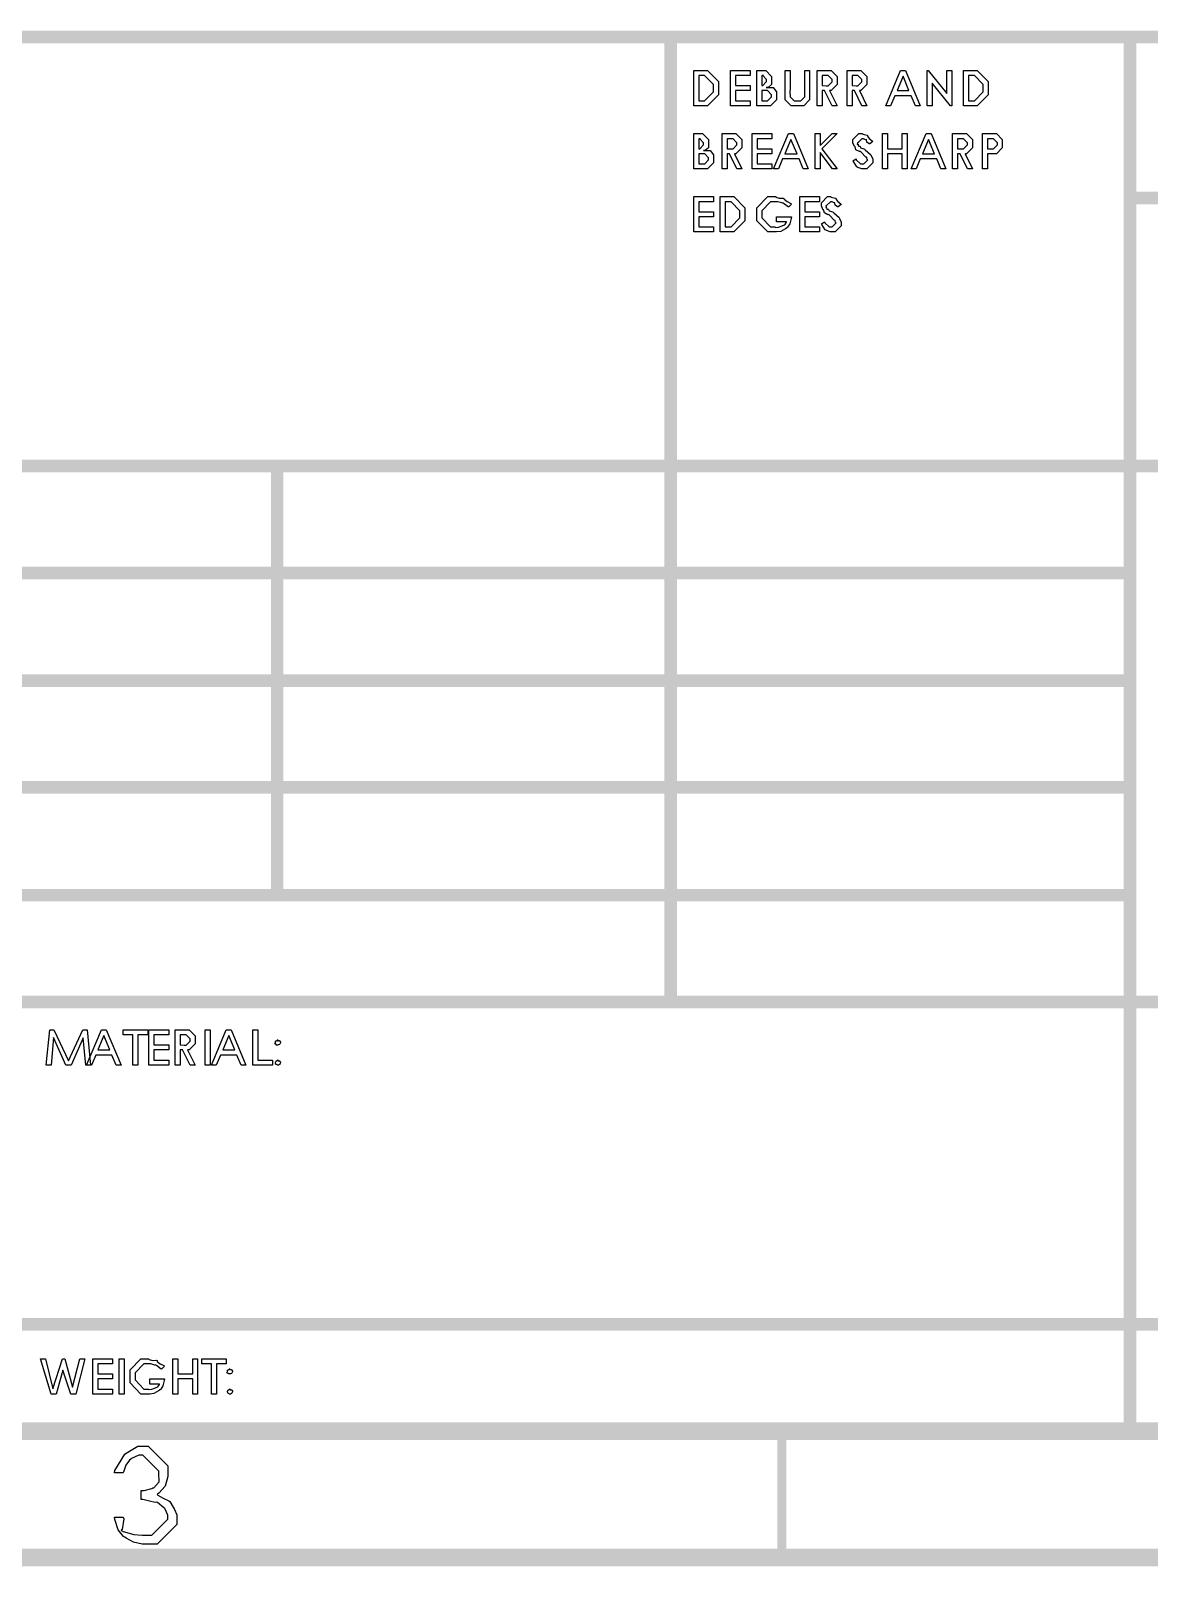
# Model space of a CAD drawing. Extents: x 0.6 to 16.4, y 0.2 to 11.5.
# Drawn here: x 11.229 to 12.975, y 0.182 to 2.578 of the extents above; entities that cross this region are included whole.
import ezdxf

# ---------------------------------------------------------------- set-up
doc = ezdxf.new("R2010")
doc.units = 0
doc.layers.get('0').update_dxf_attribs({"linetype": 'CONTINUOUS'})

msp = doc.modelspace()

# ---------------------------------------------------------------- linework, layer by layer
at = {"color": 254}
for points, const_width in [([(9.05414, 2.56803), (16.1417, 2.56803)], 0.019681), ([(12.2278, 2.56803), (12.2278, 1.0625)], 0.019681), ([(12.9444, 2.56803), (12.9444, 0.393067)], 0.019681), ([(16.1417, 2.31668), (12.9444, 2.31668)], 0.019681), ([(16.1417, 1.8986), (9.05414, 1.8986)], 0.019681), ([(11.6139, 1.22917), (11.6139, 1.8986)], 0.019681), ([(12.9444, 1.73193), (9.05414, 1.73193)], 0.019681), ([(12.9444, 1.56392), (9.05414, 1.56392)], 0.019681), ([(12.9444, 1.39725), (9.05414, 1.39725)], 0.019681), ([(12.9444, 1.22917), (9.05414, 1.22917)], 0.019681), ([(11.2042, 1.0625), (16.1417, 1.0625)], 0.019681), ([(9.05414, 0.559733), (16.1417, 0.559733)], 0.019681), ([(16.1417, 0.393067), (0.786133, 0.393067)], 0.027556), ([(12.4014, 0.393067), (12.4014, 0.195856)], 0.013778), ([(16.3375, 0.195856), (0.590278, 0.195856)], 0.027556)]:
    msp.add_lwpolyline(points, dxfattribs=dict(at, const_width=const_width))
at = {"color": 0}
for points in [[(12.2639, 2.46072), (12.2639, 2.51585), (12.2734, 2.51585), (12.2854, 2.51585), (12.3023, 2.49849), (12.3023, 2.48742), (12.3023, 2.47808), (12.2854, 2.46072), (12.2784, 2.46072), (12.2639, 2.46072)], [(12.321, 2.51585), (12.3518, 2.51585), (12.3518, 2.50782), (12.3288, 2.50782), (12.3288, 2.49219), (12.3518, 2.49219), (12.3518, 2.48438), (12.3288, 2.48438), (12.3288, 2.46853), (12.3518, 2.46853), (12.3518, 2.46072), (12.321, 2.46072), (12.321, 2.51585)], [(12.3622, 2.51585), (12.3711, 2.51585), (12.3761, 2.51585), (12.3852, 2.50629), (12.3852, 2.50151), (12.3852, 2.49371), (12.38, 2.48936), (12.377, 2.48936), (12.3876, 2.48936), (12.393, 2.48264), (12.393, 2.47592), (12.393, 2.47026), (12.3837, 2.46072), (12.3763, 2.46072), (12.3622, 2.46072), (12.3622, 2.51585)], [(12.4063, 2.51585), (12.4141, 2.51585), (12.4141, 2.48525), (12.414, 2.48383), (12.414, 2.47939), (12.4143, 2.47851), (12.4143, 2.47831), (12.4143, 2.47483), (12.4204, 2.46853), (12.4258, 2.46853), (12.431, 2.46853), (12.4371, 2.47483), (12.4371, 2.48525), (12.4371, 2.51585), (12.4447, 2.51585), (12.4447, 2.48329), (12.4447, 2.47026), (12.4356, 2.46072), (12.4263, 2.46072), (12.4158, 2.46072), (12.4063, 2.47026), (12.4063, 2.48329), (12.4063, 2.51585)], [(12.4566, 2.51585), (12.4666, 2.51585), (12.4781, 2.51585), (12.4874, 2.50629), (12.4874, 2.50022), (12.4874, 2.49371), (12.4781, 2.48438), (12.4759, 2.48438), (12.4874, 2.46072), (12.4796, 2.46072), (12.4681, 2.48438), (12.4644, 2.48438), (12.4644, 2.46072), (12.4566, 2.46072), (12.4566, 2.51585)], [(12.5032, 2.51585), (12.5132, 2.51585), (12.5247, 2.51585), (12.534, 2.50629), (12.534, 2.50022), (12.534, 2.49371), (12.5247, 2.48438), (12.5225, 2.48438), (12.534, 2.46072), (12.5262, 2.46072), (12.5147, 2.48438), (12.511, 2.48438), (12.511, 2.46072), (12.5032, 2.46072), (12.5032, 2.51585)], [(12.5941, 2.51585), (12.6173, 2.46072), (12.6097, 2.46072), (12.603, 2.47635), (12.5776, 2.47635), (12.5711, 2.46072), (12.5635, 2.46072), (12.5865, 2.51585), (12.5941, 2.51585)], [(12.6279, 2.46072), (12.6279, 2.51585), (12.6297, 2.51585), (12.6587, 2.48004), (12.6587, 2.51585), (12.6663, 2.51585), (12.6663, 2.46072), (12.6646, 2.46072), (12.6357, 2.4961), (12.6357, 2.46072), (12.6279, 2.46072)], [(12.6848, 2.46072), (12.6848, 2.51585), (12.6943, 2.51585), (12.7063, 2.51585), (12.7232, 2.49849), (12.7232, 2.48742), (12.7232, 2.47808), (12.7063, 2.46072), (12.6993, 2.46072), (12.6848, 2.46072)], [(12.2717, 2.46853), (12.2758, 2.46853), (12.2808, 2.46853), (12.2947, 2.48264), (12.2947, 2.48762), (12.2947, 2.49371), (12.2808, 2.50782), (12.2741, 2.50782), (12.2717, 2.50782), (12.2717, 2.46853)], [(12.37, 2.50782), (12.37, 2.49219), (12.3713, 2.49219), (12.3715, 2.49219), (12.3776, 2.49849), (12.3776, 2.50065), (12.3776, 2.50151), (12.3715, 2.50782), (12.3726, 2.50782), (12.37, 2.50782)], [(12.4644, 2.50782), (12.4644, 2.49219), (12.4705, 2.49197), (12.4735, 2.49197), (12.4796, 2.49826), (12.4796, 2.50022), (12.4796, 2.50151), (12.4735, 2.50782), (12.4707, 2.50782), (12.4644, 2.50782)], [(12.511, 2.50782), (12.511, 2.49219), (12.5171, 2.49197), (12.5201, 2.49197), (12.5262, 2.49826), (12.5262, 2.50022), (12.5262, 2.50151), (12.5201, 2.50782), (12.5173, 2.50782), (12.511, 2.50782)], [(12.5904, 2.50672), (12.5811, 2.48438), (12.5997, 2.48438), (12.5904, 2.50672)], [(12.6926, 2.46853), (12.6967, 2.46853), (12.7017, 2.46853), (12.7156, 2.48264), (12.7156, 2.48762), (12.7156, 2.49371), (12.7017, 2.50782), (12.695, 2.50782), (12.6926, 2.50782), (12.6926, 2.46853)], [(12.37, 2.48438), (12.37, 2.46853), (12.3748, 2.46853), (12.3791, 2.46853), (12.3852, 2.47483), (12.3852, 2.47613), (12.3852, 2.47808), (12.3791, 2.48438), (12.3713, 2.48438), (12.37, 2.48438)], [(12.2639, 2.41743), (12.2728, 2.41743), (12.2778, 2.41743), (12.2871, 2.40788), (12.2871, 2.4031), (12.2871, 2.39529), (12.2817, 2.39094), (12.2789, 2.39094), (12.2893, 2.39094), (12.2947, 2.38422), (12.2947, 2.3775), (12.2947, 2.37185), (12.2856, 2.36231), (12.278, 2.36231), (12.2639, 2.36231), (12.2639, 2.41743)], [(12.2717, 2.4094), (12.2717, 2.39378), (12.273, 2.39378), (12.2732, 2.39378), (12.2793, 2.40007), (12.2793, 2.40224), (12.2793, 2.4031), (12.2732, 2.4094), (12.2745, 2.4094), (12.2717, 2.4094)], [(12.3081, 2.41743), (12.3181, 2.41743), (12.3298, 2.41743), (12.3389, 2.40788), (12.3389, 2.40181), (12.3389, 2.39529), (12.3298, 2.38596), (12.3274, 2.38596), (12.3389, 2.36231), (12.3313, 2.36231), (12.3198, 2.38596), (12.3159, 2.38596), (12.3159, 2.36231), (12.3081, 2.36231), (12.3081, 2.41743)], [(12.3159, 2.4094), (12.3159, 2.39378), (12.3222, 2.39356), (12.3253, 2.39356), (12.3313, 2.39985), (12.3313, 2.40181), (12.3313, 2.4031), (12.3253, 2.4094), (12.3222, 2.4094), (12.3159, 2.4094)], [(12.3548, 2.41743), (12.3856, 2.41743), (12.3856, 2.4094), (12.3626, 2.4094), (12.3626, 2.39378), (12.3856, 2.39378), (12.3856, 2.38596), (12.3626, 2.38596), (12.3626, 2.37011), (12.3856, 2.37011), (12.3856, 2.36231), (12.3548, 2.36231), (12.3548, 2.41743)], [(12.4193, 2.41743), (12.4423, 2.36231), (12.4347, 2.36231), (12.4282, 2.37793), (12.4026, 2.37793), (12.3961, 2.36231), (12.3885, 2.36231), (12.4115, 2.41743), (12.4193, 2.41743)], [(12.4154, 2.40831), (12.4061, 2.38596), (12.425, 2.38596), (12.4154, 2.40831)], [(12.4531, 2.41743), (12.4609, 2.41743), (12.4609, 2.39876), (12.4798, 2.41743), (12.4878, 2.41743), (12.4639, 2.39378), (12.4878, 2.36231), (12.4802, 2.36231), (12.4609, 2.38769), (12.4609, 2.36231), (12.4531, 2.36231), (12.4531, 2.41743)], [(12.5123, 2.37511), (12.5171, 2.37793), (12.5174, 2.37651), (12.5243, 2.37011), (12.5266, 2.37011), (12.5292, 2.37011), (12.5353, 2.37642), (12.5353, 2.37663), (12.5346, 2.3769), (12.5337, 2.38004), (12.5334, 2.38032), (12.5323, 2.38058), (12.5251, 2.38857), (12.524, 2.38943), (12.5223, 2.38926), (12.5169, 2.39225), (12.5156, 2.39665), (12.5153, 2.39703), (12.5146, 2.39708), (12.5123, 2.4031), (12.5123, 2.40506), (12.5123, 2.40788), (12.5217, 2.41743), (12.5271, 2.41743), (12.5277, 2.41635), (12.5344, 2.4151), (12.5351, 2.41461), (12.535, 2.41347), (12.5378, 2.40961), (12.5424, 2.40625), (12.5431, 2.40506), (12.5386, 2.40158), (12.5375, 2.40147), (12.534, 2.40414), (12.5333, 2.40767), (12.5329, 2.40788), (12.532, 2.40782), (12.5289, 2.4094), (12.5279, 2.4094), (12.5262, 2.4094), (12.5199, 2.4031), (12.5199, 2.40354), (12.5195, 2.40283), (12.5191, 2.40033), (12.5205, 2.40061), (12.5206, 2.4005), (12.5203, 2.40001), (12.5207, 2.39779), (12.5232, 2.39779), (12.5236, 2.39746), (12.5234, 2.39729), (12.5243, 2.39501), (12.5295, 2.39372), (12.5305, 2.39312), (12.5314, 2.39204), (12.5399, 2.38465), (12.5403, 2.384), (12.5408, 2.38276), (12.5431, 2.37804), (12.5431, 2.37642), (12.5431, 2.37185), (12.5338, 2.36231), (12.5282, 2.36231), (12.526, 2.36231), (12.5201, 2.36469), (12.5195, 2.36513), (12.5182, 2.3654), (12.5129, 2.37397), (12.5123, 2.37511)], [(12.5583, 2.41743), (12.5661, 2.41743), (12.5661, 2.39378), (12.5891, 2.39378), (12.5891, 2.41743), (12.5969, 2.41743), (12.5969, 2.36231), (12.5891, 2.36231), (12.5891, 2.38596), (12.5661, 2.38596), (12.5661, 2.36231), (12.5583, 2.36231), (12.5583, 2.41743)], [(12.6341, 2.41743), (12.6571, 2.36231), (12.6495, 2.36231), (12.643, 2.37793), (12.6173, 2.37793), (12.6108, 2.36231), (12.6033, 2.36231), (12.6263, 2.41743), (12.6341, 2.41743)], [(12.6302, 2.40831), (12.6208, 2.38596), (12.6397, 2.38596), (12.6302, 2.40831)], [(12.6678, 2.41743), (12.6778, 2.41743), (12.6895, 2.41743), (12.6986, 2.40788), (12.6986, 2.40181), (12.6986, 2.39529), (12.6895, 2.38596), (12.6871, 2.38596), (12.6986, 2.36231), (12.691, 2.36231), (12.6795, 2.38596), (12.6756, 2.38596), (12.6756, 2.36231), (12.6678, 2.36231), (12.6678, 2.41743)], [(12.6756, 2.4094), (12.6756, 2.39378), (12.6819, 2.39356), (12.6849, 2.39356), (12.691, 2.39985), (12.691, 2.40181), (12.691, 2.4031), (12.6849, 2.4094), (12.6819, 2.4094), (12.6756, 2.4094)], [(12.7145, 2.41743), (12.7245, 2.41743), (12.7362, 2.41743), (12.7453, 2.40788), (12.7453, 2.40158), (12.7453, 2.39529), (12.7362, 2.38596), (12.7254, 2.38596), (12.7223, 2.38596), (12.7223, 2.36231), (12.7145, 2.36231), (12.7145, 2.41743)], [(12.7223, 2.4094), (12.7223, 2.39378), (12.7284, 2.39356), (12.7317, 2.39356), (12.7377, 2.39985), (12.7377, 2.40158), (12.7377, 2.4031), (12.7317, 2.4094), (12.7288, 2.4094), (12.7223, 2.4094)], [(12.2717, 2.38596), (12.2717, 2.37011), (12.2765, 2.37011), (12.281, 2.37011), (12.2871, 2.37642), (12.2871, 2.37771), (12.2871, 2.37967), (12.281, 2.38596), (12.273, 2.38596), (12.2717, 2.38596)], [(12.2639, 2.31901), (12.2947, 2.31901), (12.2947, 2.31099), (12.2717, 2.31099), (12.2717, 2.29536), (12.2947, 2.29536), (12.2947, 2.28754), (12.2717, 2.28754), (12.2717, 2.27171), (12.2947, 2.27171), (12.2947, 2.26389), (12.2639, 2.26389), (12.2639, 2.31901)], [(12.3051, 2.26389), (12.3051, 2.31901), (12.3147, 2.31901), (12.3266, 2.31901), (12.3438, 2.30165), (12.3438, 2.29058), (12.3438, 2.28125), (12.3266, 2.26389), (12.3197, 2.26389), (12.3051, 2.26389)], [(12.3129, 2.27171), (12.3171, 2.27171), (12.3221, 2.27171), (12.3359, 2.28581), (12.3359, 2.29081), (12.3359, 2.29688), (12.3221, 2.31099), (12.3153, 2.31099), (12.3129, 2.31099), (12.3129, 2.27171)], [(12.4162, 2.30729), (12.4121, 2.30317), (12.4112, 2.3029), (12.4036, 2.30871), (12.4027, 2.30903), (12.4014, 2.30908), (12.3949, 2.31099), (12.3927, 2.31099), (12.3838, 2.31099), (12.3702, 2.29688), (12.3702, 2.29167), (12.3702, 2.28581), (12.3838, 2.27171), (12.391, 2.27171), (12.3914, 2.27106), (12.3963, 2.27126), (12.4019, 2.27354), (12.4027, 2.27387), (12.4028, 2.27376), (12.4059, 2.27522), (12.4084, 2.27897), (12.4086, 2.27951), (12.3932, 2.27951), (12.3932, 2.28754), (12.4162, 2.28754), (12.4157, 2.28494), (12.4137, 2.27658), (12.4104, 2.27126), (12.4092, 2.27018), (12.407, 2.26861), (12.3997, 2.26471), (12.3932, 2.26389), (12.391, 2.26389), (12.3793, 2.26389), (12.3624, 2.28125), (12.3624, 2.29144), (12.3624, 2.30165), (12.3793, 2.31901), (12.3917, 2.31901), (12.392, 2.31808), (12.3971, 2.31662), (12.4035, 2.31668), (12.4045, 2.31619), (12.4048, 2.31483), (12.4094, 2.31125), (12.4152, 2.30832), (12.4162, 2.30729)], [(12.4295, 2.31901), (12.4603, 2.31901), (12.4603, 2.31099), (12.4373, 2.31099), (12.4373, 2.29536), (12.4603, 2.29536), (12.4603, 2.28754), (12.4373, 2.28754), (12.4373, 2.27171), (12.4603, 2.27171), (12.4603, 2.26389), (12.4295, 2.26389), (12.4295, 2.31901)], [(12.4631, 2.27669), (12.4679, 2.27951), (12.4682, 2.2781), (12.4751, 2.27171), (12.4774, 2.27171), (12.48, 2.27171), (12.4861, 2.278), (12.4861, 2.27821), (12.4853, 2.27849), (12.4845, 2.28162), (12.4842, 2.2819), (12.4831, 2.28217), (12.4759, 2.29015), (12.4748, 2.29101), (12.4731, 2.29085), (12.4677, 2.29383), (12.4664, 2.29824), (12.4662, 2.29861), (12.4654, 2.29867), (12.4631, 2.30469), (12.4631, 2.30664), (12.4631, 2.30946), (12.4724, 2.31901), (12.4779, 2.31901), (12.4785, 2.31793), (12.4852, 2.31668), (12.4859, 2.31619), (12.4858, 2.31506), (12.4886, 2.31119), (12.4932, 2.30783), (12.4939, 2.30664), (12.4894, 2.30317), (12.4883, 2.30306), (12.4847, 2.30572), (12.4841, 2.30925), (12.4837, 2.30946), (12.4828, 2.3094), (12.4797, 2.31099), (12.4787, 2.31099), (12.477, 2.31099), (12.4707, 2.30469), (12.4707, 2.30512), (12.4703, 2.30442), (12.4699, 2.30192), (12.4713, 2.30219), (12.4714, 2.30208), (12.4711, 2.3016), (12.4715, 2.29937), (12.4738, 2.29937), (12.4742, 2.29904), (12.474, 2.29889), (12.4751, 2.2966), (12.4803, 2.29531), (12.4813, 2.29471), (12.4822, 2.29363), (12.4907, 2.28624), (12.4911, 2.2856), (12.4915, 2.28435), (12.4939, 2.27962), (12.4939, 2.278), (12.4939, 2.27344), (12.4846, 2.26389), (12.4789, 2.26389), (12.4768, 2.26389), (12.4709, 2.26628), (12.4703, 2.26671), (12.469, 2.26699), (12.4637, 2.27556), (12.4631, 2.27669)], [(11.2536, 0.963976), (11.2591, 1.0191), (11.2656, 1.0191), (11.2884, 0.970486), (11.3107, 1.0191), (11.3174, 1.0191), (11.3229, 0.963976), (11.3153, 0.963976), (11.3114, 1.00651), (11.2923, 0.963976), (11.2844, 0.963976), (11.2651, 1.00716), (11.2614, 0.963976), (11.2536, 0.963976)], [(11.3473, 1.0191), (11.3705, 0.963976), (11.3629, 0.963976), (11.3562, 0.979601), (11.3308, 0.979601), (11.3243, 0.963976), (11.3167, 0.963976), (11.3397, 1.0191), (11.3473, 1.0191)], [(11.3436, 1.00998), (11.3342, 0.987631), (11.3529, 0.987631), (11.3436, 1.00998)], [(11.3735, 1.01107), (11.3735, 1.0191), (11.4119, 1.0191), (11.4119, 1.01107), (11.3965, 1.01107), (11.3965, 0.963976), (11.3889, 0.963976), (11.3889, 1.01107), (11.3735, 1.01107)], [(11.4138, 1.0191), (11.4447, 1.0191), (11.4447, 1.01107), (11.4217, 1.01107), (11.4217, 0.995443), (11.4447, 0.995443), (11.4447, 0.987631), (11.4217, 0.987631), (11.4217, 0.971789), (11.4447, 0.971789), (11.4447, 0.963976), (11.4138, 0.963976), (11.4138, 1.0191)], [(11.455, 1.0191), (11.465, 1.0191), (11.4765, 1.0191), (11.4858, 1.00955), (11.4858, 1.00347), (11.4858, 0.996963), (11.4765, 0.987631), (11.4743, 0.987631), (11.4858, 0.963976), (11.478, 0.963976), (11.4665, 0.987631), (11.4628, 0.987631), (11.4628, 0.963976), (11.455, 0.963976), (11.455, 1.0191)], [(11.4628, 1.01107), (11.4628, 0.995443), (11.4689, 0.995226), (11.4719, 0.995226), (11.478, 1.00152), (11.478, 1.00347), (11.478, 1.00478), (11.4719, 1.01107), (11.4691, 1.01107), (11.4628, 1.01107)], [(11.5017, 1.0191), (11.5095, 1.0191), (11.5095, 0.963976), (11.5017, 0.963976), (11.5017, 1.0191)], [(11.542, 1.0191), (11.5653, 0.963976), (11.5577, 0.963976), (11.5509, 0.979601), (11.5256, 0.979601), (11.519, 0.963976), (11.5114, 0.963976), (11.5344, 1.0191), (11.542, 1.0191)], [(11.5384, 1.00998), (11.529, 0.987631), (11.5477, 0.987631), (11.5384, 1.00998)], [(11.5759, 1.0191), (11.5837, 1.0191), (11.5837, 0.971789), (11.6067, 0.971789), (11.6067, 0.963976), (11.5759, 0.963976), (11.5759, 1.0191)], [(11.6153, 1.00326), (11.6151, 1.00298), (11.6152, 1.00152), (11.6177, 1.00217), (11.6179, 1.00195), (11.618, 1.0013), (11.6192, 0.999837), (11.6192, 0.999349), (11.6191, 0.998643), (11.6181, 0.996744), (11.6179, 0.996528), (11.6177, 0.996094), (11.6159, 0.995443), (11.6153, 0.995443), (11.6146, 0.995281), (11.6124, 0.995281), (11.6126, 0.996419), (11.6125, 0.996528), (11.612, 0.996474), (11.6105, 0.997288), (11.6114, 0.998861), (11.6114, 0.999349), (11.6113, 0.999349), (11.6107, 0.999837), (11.6122, 1.00179), (11.6125, 1.00195), (11.6125, 1.00195), (11.6127, 1.00168), (11.6146, 1.00326), (11.6153, 1.00326)], [(11.6153, 0.971789), (11.6151, 0.971679), (11.6152, 0.970486), (11.6177, 0.970703), (11.6179, 0.970486), (11.6181, 0.969835), (11.6192, 0.968371), (11.6192, 0.967882), (11.619, 0.967339), (11.6181, 0.965278), (11.6179, 0.965061), (11.6177, 0.964789), (11.6159, 0.963976), (11.6153, 0.963976), (11.6146, 0.963976), (11.6127, 0.964899), (11.6125, 0.965061), (11.6121, 0.965115), (11.6114, 0.967231), (11.6114, 0.967882), (11.6114, 0.967882), (11.6122, 0.970324), (11.6125, 0.970486), (11.6125, 0.970486), (11.6127, 0.970649), (11.6146, 0.971789), (11.6153, 0.971789)], [(11.2448, 0.505751), (11.2524, 0.505751), (11.2639, 0.459093), (11.2789, 0.505751), (11.2826, 0.505751), (11.2947, 0.461697), (11.306, 0.505751), (11.3138, 0.505751), (11.2997, 0.450846), (11.2919, 0.450846), (11.2793, 0.487956), (11.2689, 0.450846), (11.2613, 0.450846), (11.2448, 0.505751)], [(11.3261, 0.505751), (11.3569, 0.505751), (11.3569, 0.497939), (11.3339, 0.497939), (11.3339, 0.482314), (11.3569, 0.482314), (11.3569, 0.474501), (11.3339, 0.474501), (11.3339, 0.458658), (11.3569, 0.458658), (11.3569, 0.450846), (11.3261, 0.450846), (11.3261, 0.505751)], [(11.3672, 0.505751), (11.375, 0.505751), (11.375, 0.450846), (11.3672, 0.450846), (11.3672, 0.505751)], [(11.4381, 0.494249), (11.434, 0.490126), (11.4332, 0.4898), (11.4255, 0.495443), (11.4246, 0.495768), (11.4233, 0.495876), (11.4169, 0.497939), (11.4149, 0.497939), (11.406, 0.497939), (11.3923, 0.483832), (11.3923, 0.478624), (11.3923, 0.472765), (11.406, 0.458658), (11.4131, 0.458658), (11.4136, 0.458008), (11.4185, 0.458225), (11.424, 0.460504), (11.4249, 0.460829), (11.4249, 0.460775), (11.4278, 0.462185), (11.4303, 0.465929), (11.4305, 0.466471), (11.4153, 0.466471), (11.4153, 0.474501), (11.4381, 0.474501), (11.4376, 0.471897), (11.4356, 0.463542), (11.4323, 0.458225), (11.4312, 0.45714), (11.429, 0.455567), (11.4216, 0.45166), (11.4151, 0.450846), (11.4129, 0.450846), (11.4014, 0.450846), (11.3845, 0.468207), (11.3845, 0.478407), (11.3845, 0.488607), (11.4014, 0.505751), (11.4138, 0.505751), (11.4141, 0.504829), (11.4192, 0.503364), (11.4256, 0.503418), (11.4266, 0.502929), (11.4269, 0.501628), (11.4315, 0.498156), (11.4372, 0.495281), (11.4381, 0.494249)], [(11.4514, 0.505751), (11.4592, 0.505751), (11.4592, 0.482314), (11.4822, 0.482314), (11.4822, 0.505751), (11.4898, 0.505751), (11.4898, 0.450846), (11.4822, 0.450846), (11.4822, 0.474501), (11.4592, 0.474501), (11.4592, 0.450846), (11.4514, 0.450846), (11.4514, 0.505751)], [(11.4962, 0.497939), (11.4962, 0.505751), (11.5346, 0.505751), (11.5346, 0.497939), (11.5192, 0.497939), (11.5192, 0.450846), (11.5116, 0.450846), (11.5116, 0.497939), (11.4962, 0.497939)], [(11.5404, 0.490126), (11.5402, 0.489854), (11.5403, 0.48839), (11.5428, 0.48904), (11.543, 0.488824), (11.5431, 0.488172), (11.5443, 0.486708), (11.5443, 0.486219), (11.5442, 0.485514), (11.5432, 0.483615), (11.543, 0.483399), (11.5428, 0.482964), (11.541, 0.482314), (11.5404, 0.482314), (11.5397, 0.48215), (11.5374, 0.48215), (11.5377, 0.48329), (11.5375, 0.483399), (11.5371, 0.483344), (11.5356, 0.484158), (11.5365, 0.485732), (11.5365, 0.486219), (11.5363, 0.486219), (11.5357, 0.486708), (11.5373, 0.488661), (11.5375, 0.488824), (11.5375, 0.488824), (11.5378, 0.488553), (11.5397, 0.490126), (11.5404, 0.490126)], [(11.5404, 0.458658), (11.5402, 0.45855), (11.5403, 0.457357), (11.5428, 0.457574), (11.543, 0.457357), (11.5431, 0.456706), (11.5443, 0.45524), (11.5443, 0.454753), (11.5441, 0.45421), (11.5432, 0.452149), (11.543, 0.451932), (11.5428, 0.45166), (11.541, 0.450846), (11.5404, 0.450846), (11.5397, 0.450846), (11.5378, 0.451768), (11.5375, 0.451932), (11.5372, 0.451986), (11.5365, 0.454101), (11.5365, 0.454753), (11.5365, 0.454753), (11.5373, 0.457194), (11.5375, 0.457357), (11.5375, 0.457357), (11.5378, 0.457519), (11.5397, 0.458658), (11.5404, 0.458658)], [(11.3739, 0.327908), (11.36, 0.327908), (11.3606, 0.331272), (11.3761, 0.356933), (11.3786, 0.358724), (11.3807, 0.360297), (11.3967, 0.369575), (11.4021, 0.369575), (11.4127, 0.369575), (11.4433, 0.338976), (11.4433, 0.327474), (11.4433, 0.322374), (11.4391, 0.307075), (11.4294, 0.296332), (11.4266, 0.294271), (11.4276, 0.292969), (11.4361, 0.288465), (11.445, 0.284233), (11.4463, 0.282986), (11.4479, 0.280382), (11.454, 0.270617), (11.4572, 0.262315), (11.4572, 0.259549), (11.4572, 0.247396), (11.4266, 0.216797), (11.4077, 0.216797), (11.4032, 0.216797), (11.3896, 0.219456), (11.3783, 0.225694), (11.3763, 0.227431), (11.374, 0.228353), (11.3657, 0.239204), (11.3606, 0.2551), (11.36, 0.258464), (11.3739, 0.258464), (11.3745, 0.256185), (11.3719, 0.239529), (11.3708, 0.238499), (11.3737, 0.236546), (11.3902, 0.231663), (11.4035, 0.230686), (11.4079, 0.230686), (11.4183, 0.230686), (11.4433, 0.255643), (11.4433, 0.258464), (11.4433, 0.261936), (11.4393, 0.271268), (11.4385, 0.272353), (11.437, 0.273438), (11.4273, 0.281575), (11.4259, 0.282118), (11.4238, 0.281847), (11.4146, 0.283583), (11.4043, 0.286133), (11.4016, 0.286242), (11.4016, 0.300131), (11.4063, 0.300131), (11.4183, 0.303603), (11.4201, 0.304254), (11.4214, 0.304633), (11.4299, 0.313639), (11.4298, 0.314671), (11.4297, 0.315701), (11.4294, 0.325358), (11.4294, 0.32856), (11.4294, 0.330729), (11.4045, 0.355686), (11.4023, 0.355686), (11.3981, 0.355686), (11.3867, 0.350478), (11.3856, 0.349393), (11.3834, 0.347711), (11.3777, 0.339953), (11.3746, 0.330458), (11.3739, 0.327908)]]:
    msp.add_lwpolyline(points, close=True, dxfattribs=at)

doc.saveas('drawing.dxf')
